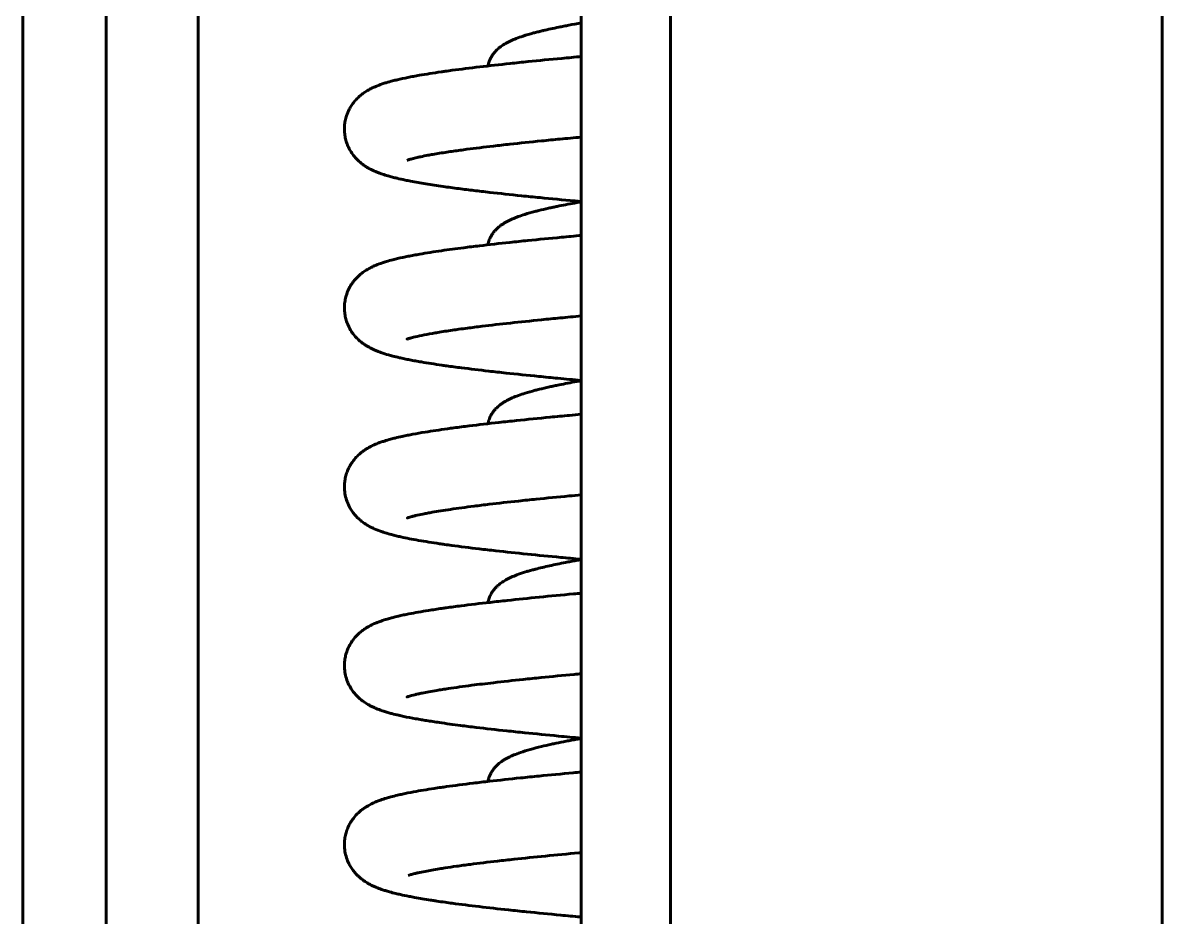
# Model space of a CAD drawing. Header units: millimetres. Extents: x 0 to 840, y 0 to 594.
# Drawn here: x 233.069 to 236.469, y 458.604 to 461.27 of the extents above; entities that cross this region are included whole.
import ezdxf

# ---------------------------------------------------------------- set-up
doc = ezdxf.new("R2010")
doc.units = ezdxf.units.MM
doc.linetypes.add('K5LT_BASIC', pattern=[0])
doc.layers.add('Системный слой', color=7, linetype='Continuous')

msp = doc.modelspace()

# ---------------------------------------------------------------- linework, layer by layer
at = {"layer": 'Системный слой', "color": 5, "linetype": 'K5LT_BASIC', "lineweight": 60, "true_color": 0x0000ff}
for p, q in [((236.46886, 512.31632), (236.46886, 411.74583)), ((235.00219, 512.30589), (235.00219, 411.73474)), ((233.06929, 479.15139), (233.06929, 448.15513)), ((233.31772, 479.15139), (233.31772, 446.48472)), ((233.59245, 446.48472), (233.59245, 479.15139)), ((234.73553, 479.01806), (234.73553, 446.61806))]:
    msp.add_line(p, q, dxfattribs=at)
for points, knots in [([(234.73553, 461.26993), (234.72287, 461.2677), (234.71062, 461.26547), (234.69356, 461.26224), (234.68842, 461.26126), (234.6783, 461.25927), (234.67332, 461.25828), (234.65208, 461.25395), (234.63672, 461.25061), (234.62094, 461.24688), (234.61955, 461.24655), (234.61386, 461.24519), (234.60964, 461.24415), (234.60139, 461.24206), (234.59735, 461.24101), (234.58224, 461.23696), (234.57177, 461.2339), (234.55481, 461.2284), (234.54794, 461.22599), (234.53575, 461.22129), (234.53031, 461.21902), (234.5224, 461.21538), (234.51985, 461.21415), (234.51475, 461.21155), (234.51237, 461.21027), (234.50499, 461.20607), (234.50003, 461.20292), (234.49308, 461.19776), (234.49102, 461.19613), (234.48538, 461.19134), (234.48204, 461.18817), (234.47672, 461.18222), (234.47507, 461.18022), (234.47171, 461.17577), (234.47013, 461.17349), (234.46715, 461.1687), (234.4657, 461.1661), (234.46316, 461.16099), (234.46189, 461.15805), (234.45937, 461.15131), (234.45801, 461.1466), (234.45709, 461.14196), (234.45707, 461.14185), (234.45705, 461.14173)], [18.2724211, 18.2724211, 18.2724211, 18.2724211, 18.9759641, 18.9759641, 19.2863733, 19.2863733, 19.5978108, 19.5978108, 20.6361966, 20.6361966, 20.7370337, 20.7370337, 21.0524753, 21.0524753, 21.3680172, 21.3680172, 22.2598276, 22.2598276, 22.9155012, 22.9155012, 23.4758373, 23.4758373, 23.7564918, 23.7564918, 24.0221709, 24.0221709, 24.5664052, 24.5664052, 24.7990023, 24.7990023, 25.1935999, 25.1935999, 25.3943272, 25.3943272, 25.588428, 25.588428, 25.7781975, 25.7781975, 25.9655463, 25.9655463, 26.2456504, 26.2456504, 26.2528438, 26.2528438, 26.2528438, 26.2528438]), ([(234.73553, 461.16975), (234.72571, 461.16886), (234.71597, 461.16796), (234.6965, 461.16615), (234.68677, 461.16524), (234.64274, 461.16109), (234.60938, 461.15784), (234.56808, 461.15367), (234.55902, 461.15274), (234.54107, 461.15088), (234.53218, 461.14995), (234.49182, 461.14567), (234.46164, 461.14231), (234.40394, 461.13552), (234.37646, 461.13208), (234.34348, 461.12764), (234.33634, 461.12665), (234.32543, 461.12512), (234.32157, 461.12457), (234.29424, 461.12062), (234.27253, 461.11721), (234.24643, 461.11267), (234.2406, 461.11162), (234.22925, 461.10951), (234.22369, 461.10844), (234.20729, 461.10517), (234.19682, 461.10292), (234.18213, 461.09946), (234.17738, 461.09829), (234.16634, 461.09543), (234.16, 461.09367), (234.14963, 461.09055), (234.14575, 461.08932), (234.13545, 461.08583), (234.1291, 461.08348), (234.11942, 461.07944), (234.11583, 461.07785), (234.1088, 461.07447), (234.10567, 461.07288), (234.0961, 461.06757), (234.09023, 461.06393), (234.08073, 461.05691), (234.07737, 461.05423), (234.07108, 461.04871), (234.06779, 461.04557), (234.06177, 461.03921), (234.05877, 461.03574), (234.05524, 461.03117), (234.05458, 461.03029), (234.05261, 461.02762), (234.05133, 461.02578), (234.04758, 461.02009), (234.04521, 461.01606), (234.04006, 461.00606), (234.03744, 460.99988), (234.03371, 460.98862), (234.03235, 460.98352), (234.03031, 460.97332), (234.02958, 460.96807), (234.02882, 460.9576), (234.02876, 460.95232), (234.0293, 460.94184), (234.02989, 460.93665), (234.0317, 460.92643), (234.0329, 460.92146), (234.03587, 460.91173), (234.03761, 460.90708), (234.04157, 460.89804), (234.04375, 460.89377), (234.04934, 460.88411), (234.05285, 460.87901), (234.05973, 460.87023), (234.06313, 460.86641), (234.06953, 460.85989), (234.0726, 460.85705), (234.07863, 460.8519), (234.08189, 460.84935), (234.08803, 460.84489), (234.09133, 460.84269), (234.09759, 460.83879), (234.10083, 460.83692), (234.11005, 460.83195), (234.11549, 460.8294), (234.12494, 460.82538), (234.12793, 460.82419), (234.13489, 460.82156), (234.13847, 460.82029), (234.14758, 460.81722), (234.15348, 460.8154), (234.16346, 460.81253), (234.16774, 460.81136), (234.17666, 460.80905), (234.18115, 460.80793), (234.19358, 460.80498), (234.20175, 460.80318), (234.21547, 460.80034), (234.22085, 460.79926), (234.24063, 460.79546), (234.25576, 460.79279), (234.2881, 460.78752), (234.30527, 460.78491), (234.33843, 460.78018), (234.35412, 460.77805), (234.37797, 460.77495), (234.38563, 460.77398), (234.40778, 460.77121), (234.42261, 460.76942), (234.44606, 460.76668), (234.45435, 460.76572), (234.49274, 460.76137), (234.52426, 460.75799), (234.56619, 460.75367), (234.57533, 460.75275), (234.59378, 460.75089), (234.60308, 460.74997), (234.64589, 460.74575), (234.68049, 460.74247), (234.72252, 460.73859), (234.72901, 460.73799), (234.73553, 460.7374)], [4.1668809, 4.1668809, 4.1668809, 4.1668809, 4.4685122, 4.4685122, 4.7742385, 4.7742385, 5.8641996, 5.8641996, 6.1750895, 6.1750895, 6.4870773, 6.4870773, 7.6093751, 7.6093751, 8.7522861, 8.7522861, 9.0762528, 9.0762528, 9.2571524, 9.2571524, 10.3697105, 10.3697105, 10.7012069, 10.7012069, 11.0329887, 11.0329887, 11.7112362, 11.7112362, 12.0390048, 12.0390048, 12.5089363, 12.5089363, 12.8145839, 12.8145839, 13.296483, 13.296483, 13.5663675, 13.5663675, 13.8145014, 13.8145014, 14.2199933, 14.2199933, 14.4224333, 14.4224333, 14.6160947, 14.6160947, 14.8029386, 14.8029386, 14.8460907, 14.8460907, 14.932395, 14.932395, 15.1050035, 15.1050035, 15.3405005, 15.3405005, 15.5143577, 15.5143577, 15.685019, 15.685019, 15.8536767, 15.8536767, 16.0214403, 16.0214403, 16.1893677, 16.1893677, 16.3584896, 16.3584896, 16.5298338, 16.5298338, 16.7650125, 16.7650125, 16.9765704, 16.9765704, 17.1636235, 17.1636235, 17.3605847, 17.3605847, 17.5682798, 17.5682798, 17.787512, 17.787512, 18.2179543, 18.2179543, 18.4727563, 18.4727563, 18.7506908, 18.7506908, 19.1853551, 19.1853551, 19.4997899, 19.4997899, 19.8189069, 19.8189069, 20.3544482, 20.3544482, 20.68605, 20.68605, 21.5367781, 21.5367781, 22.3875063, 22.3875063, 23.0901486, 23.0901486, 23.4130933, 23.4130933, 24.0090251, 24.0090251, 24.32784, 24.32784, 25.462092, 25.462092, 25.7737543, 25.7737543, 26.0841589, 26.0841589, 27.1881225, 27.1881225, 27.3885184, 27.3885184, 27.3885184, 27.3885184]), ([(234.21565, 460.86031), (234.21603, 460.86047), (234.21582, 460.86039), (234.21817, 460.86127), (234.22118, 460.86228), (234.22675, 460.8639), (234.22912, 460.86456), (234.23554, 460.86626), (234.24056, 460.86749), (234.24968, 460.86957), (234.25333, 460.87036), (234.26361, 460.87252), (234.27045, 460.87387), (234.28253, 460.87613), (234.28742, 460.87701), (234.30544, 460.88016), (234.31958, 460.88245), (234.34114, 460.88571), (234.34758, 460.88666), (234.36059, 460.88853), (234.36713, 460.88945), (234.38055, 460.89129), (234.38742, 460.89222), (234.41895, 460.89637), (234.44539, 460.89961), (234.48145, 460.90379), (234.48952, 460.90471), (234.50588, 460.90654), (234.51416, 460.90746), (234.55253, 460.91164), (234.58404, 460.91492), (234.62593, 460.9191), (234.6351, 460.92001), (234.65361, 460.92182), (234.66295, 460.92272), (234.69302, 460.92561), (234.71409, 460.92759), (234.73553, 460.92957)], [0, 0, 0, 0, 0.3095839, 0.3095839, 1.0292274, 1.0292274, 1.3637858, 1.3637858, 1.9592679, 1.9592679, 2.3306289, 2.3306289, 2.9261111, 2.9261111, 3.3034746, 3.3034746, 4.2582491, 4.2582491, 4.647893, 4.647893, 5.0231147, 5.0231147, 5.3976469, 5.3976469, 6.7051952, 6.7051952, 7.0742298, 7.0742298, 7.4416113, 7.4416113, 8.7501023, 8.7501023, 9.1118941, 9.1118941, 9.4727252, 9.4727252, 10.2627737, 10.2627737, 10.2627737, 10.2627737]), ([(234.73553, 460.73659), (234.73433, 460.73638), (234.73314, 460.73617), (234.72644, 460.73499), (234.721, 460.73401), (234.69719, 460.72966), (234.67967, 460.72628), (234.65936, 460.72208), (234.6556, 460.72129), (234.64716, 460.71949), (234.64252, 460.71848), (234.62787, 460.71521), (234.61822, 460.71294), (234.60481, 460.7096), (234.60072, 460.70855), (234.5864, 460.70477), (234.57667, 460.702), (234.56055, 460.69697), (234.55392, 460.69476), (234.54447, 460.69131), (234.54145, 460.69017), (234.53282, 460.68675), (234.52743, 460.68443), (234.51964, 460.68071), (234.51707, 460.67942), (234.50935, 460.67532), (234.50436, 460.67238), (234.49711, 460.66742), (234.49494, 460.66584), (234.48901, 460.66122), (234.48514, 460.65783), (234.4796, 460.65214), (234.47781, 460.65016), (234.47473, 460.64643), (234.47357, 460.64494), (234.47071, 460.64101), (234.46926, 460.63882), (234.4663, 460.63387), (234.465, 460.63145), (234.46191, 460.62492), (234.46031, 460.62079), (234.45827, 460.61397), (234.45756, 460.61108), (234.45704, 460.60837)], [18.9866963, 18.9866963, 18.9866963, 18.9866963, 19.053135, 19.053135, 19.3618002, 19.3618002, 20.4254565, 20.4254565, 20.6709232, 20.6709232, 20.9850688, 20.9850688, 21.6814403, 21.6814403, 21.997325, 21.997325, 22.8134617, 22.8134617, 23.4301858, 23.4301858, 23.7326693, 23.7326693, 24.2956329, 24.2956329, 24.5741367, 24.5741367, 25.1371003, 25.1371003, 25.3743849, 25.3743849, 25.7988479, 25.7988479, 26.0097208, 26.0097208, 26.1561193, 26.1561193, 26.3501303, 26.3501303, 26.5379013, 26.5379013, 26.8095241, 26.8095241, 26.9776157, 26.9776157, 26.9776157, 26.9776157]), ([(234.73553, 460.63642), (234.71544, 460.63458), (234.69564, 460.63275), (234.6418, 460.62767), (234.60846, 460.62442), (234.56718, 460.62024), (234.55812, 460.61931), (234.54018, 460.61746), (234.53129, 460.61653), (234.49096, 460.61224), (234.46081, 460.60889), (234.42412, 460.60456), (234.41612, 460.6036), (234.40033, 460.60168), (234.39256, 460.60071), (234.36167, 460.5968), (234.33969, 460.59384), (234.29542, 460.58747), (234.27364, 460.58405), (234.24745, 460.57951), (234.24161, 460.57847), (234.23023, 460.57636), (234.22464, 460.57529), (234.2081, 460.57201), (234.19752, 460.56974), (234.18271, 460.56626), (234.17795, 460.56509), (234.16687, 460.56224), (234.16049, 460.56048), (234.15008, 460.55736), (234.14619, 460.55612), (234.13592, 460.55267), (234.1296, 460.55034), (234.11995, 460.54634), (234.11637, 460.54476), (234.10932, 460.5414), (234.10619, 460.53982), (234.09659, 460.53453), (234.09069, 460.5309), (234.08116, 460.52391), (234.07779, 460.52124), (234.07149, 460.51576), (234.0682, 460.51264), (234.06216, 460.50632), (234.05916, 460.50287), (234.05549, 460.49817), (234.05472, 460.49716), (234.05243, 460.49403), (234.05093, 460.49187), (234.0466, 460.48517), (234.04389, 460.48038), (234.03864, 460.46946), (234.03618, 460.46319), (234.03275, 460.45178), (234.03154, 460.44664), (234.02978, 460.43636), (234.02922, 460.4311), (234.02875, 460.4206), (234.02885, 460.41533), (234.02969, 460.40489), (234.03043, 460.39975), (234.03251, 460.38963), (234.03385, 460.38472), (234.03753, 460.37372), (234.04002, 460.36789), (234.04579, 460.35659), (234.04904, 460.35129), (234.05618, 460.34118), (234.06008, 460.33645), (234.06701, 460.32903), (234.07, 460.32612), (234.07607, 460.32068), (234.07913, 460.31817), (234.08496, 460.31373), (234.08773, 460.31178), (234.09182, 460.30907), (234.09316, 460.30821), (234.09714, 460.30573), (234.09978, 460.3042), (234.10738, 460.3), (234.11241, 460.29754), (234.12059, 460.29387), (234.12401, 460.29243), (234.13095, 460.28969), (234.1343, 460.28844), (234.14563, 460.28446), (234.15289, 460.28221), (234.16476, 460.27884), (234.16922, 460.27764), (234.17979, 460.27492), (234.18624, 460.27336), (234.19785, 460.27072), (234.20287, 460.26963), (234.21322, 460.26746), (234.2186, 460.26637), (234.22957, 460.26424), (234.23522, 460.26318), (234.24684, 460.26108), (234.25277, 460.26004), (234.2777, 460.25579), (234.298, 460.25264), (234.32444, 460.24884), (234.32918, 460.24817), (234.34107, 460.24651), (234.3483, 460.24552), (234.36302, 460.24356), (234.3705, 460.24258), (234.40378, 460.23832), (234.431, 460.23505), (234.46803, 460.23084), (234.4765, 460.22989), (234.49363, 460.228), (234.50229, 460.22705), (234.54235, 460.22275), (234.57507, 460.2194), (234.61837, 460.21513), (234.62781, 460.2142), (234.64682, 460.21237), (234.6564, 460.21145), (234.68877, 460.20837), (234.71195, 460.20622), (234.73553, 460.20406)], [4.8614913, 4.8614913, 4.8614913, 4.8614913, 5.5818422, 5.5818422, 6.8537816, 6.8537816, 7.2165198, 7.2165198, 7.5805572, 7.5805572, 8.8901314, 8.8901314, 9.2629528, 9.2629528, 9.6374066, 9.6374066, 10.777329, 10.777329, 12.0760222, 12.0760222, 12.4627177, 12.4627177, 12.8497672, 12.8497672, 13.6476354, 13.6476354, 14.030295, 14.030295, 14.5806236, 14.5806236, 14.9375852, 14.9375852, 15.4968858, 15.4968858, 15.8128221, 15.8128221, 16.1031491, 16.1031491, 16.5794431, 16.5794431, 16.816443, 16.816443, 17.0430466, 17.0430466, 17.2614572, 17.2614572, 17.3202665, 17.3202665, 17.437885, 17.437885, 17.6731221, 17.6731221, 17.9452692, 17.9452692, 18.146873, 18.146873, 18.3452432, 18.3452432, 18.5417021, 18.5417021, 18.7374953, 18.7374953, 18.9338212, 18.9338212, 19.1900877, 19.1900877, 19.4587033, 19.4587033, 19.7473174, 19.7473174, 19.9632411, 19.9632411, 20.18761, 20.18761, 20.3983651, 20.3983651, 20.504022, 20.504022, 20.7153359, 20.7153359, 21.1379637, 21.1379637, 21.4394631, 21.4394631, 21.7571441, 21.7571441, 22.4282853, 22.4282853, 22.7978185, 22.7978185, 23.3173736, 23.3173736, 23.7004594, 23.7004594, 24.0872909, 24.0872909, 24.4746387, 24.4746387, 24.8619441, 24.8619441, 26.0594127, 26.0594127, 26.3165195, 26.3165195, 26.6958577, 26.6958577, 27.0734281, 27.0734281, 28.3445503, 28.3445503, 28.7146429, 28.7146429, 29.0827698, 29.0827698, 30.3950598, 30.3950598, 30.7560073, 30.7560073, 31.115669, 31.115669, 31.9611181, 31.9611181, 31.9611181, 31.9611181]), ([(234.73553, 460.39624), (234.71407, 460.39425), (234.69299, 460.39227), (234.66293, 460.38939), (234.65362, 460.38848), (234.63517, 460.38668), (234.62602, 460.38578), (234.58463, 460.38164), (234.55356, 460.37842), (234.49422, 460.37195), (234.46596, 460.36872), (234.43188, 460.36457), (234.42444, 460.36365), (234.40985, 460.36181), (234.40269, 460.36089), (234.38712, 460.35885), (234.37878, 460.35772), (234.36404, 460.35569), (234.35755, 460.35477), (234.33561, 460.35159), (234.32103, 460.34934), (234.30219, 460.34623), (234.2969, 460.34534), (234.27994, 460.34236), (234.26914, 460.34031), (234.25025, 460.33641), (234.24191, 460.33451), (234.23069, 460.33167), (234.22672, 460.33057), (234.22229, 460.32925), (234.22044, 460.32867), (234.21831, 460.32796), (234.21718, 460.32756), (234.21559, 460.32697), (234.21619, 460.32722), (234.21622, 460.32724)], [44.6451826, 44.6451826, 44.6451826, 44.6451826, 45.4796506, 45.4796506, 45.8593105, 45.8593105, 46.2400897, 46.2400897, 47.6009443, 47.6009443, 48.9714035, 48.9714035, 49.363523, 49.363523, 49.7564777, 49.7564777, 50.2374696, 50.2374696, 50.6332622, 50.6332622, 51.6101445, 51.6101445, 52.0088925, 52.0088925, 52.9375508, 52.9375508, 53.866209, 53.866209, 54.4569533, 54.4569533, 54.8067414, 54.8067414, 55.1382567, 55.1382567, 55.699993, 55.699993, 55.699993, 55.699993]), ([(234.73553, 460.20326), (234.73123, 460.2025), (234.72699, 460.20175), (234.70404, 460.19762), (234.68622, 460.19423), (234.6645, 460.18982), (234.65966, 460.18882), (234.65014, 460.1868), (234.64546, 460.18579), (234.63026, 460.18243), (234.62013, 460.18007), (234.60627, 460.17663), (234.60216, 460.17559), (234.58764, 460.17178), (234.57774, 460.16898), (234.56139, 460.16392), (234.55469, 460.16169), (234.54185, 460.15704), (234.53568, 460.15462), (234.52703, 460.15085), (234.52428, 460.1496), (234.51641, 460.14581), (234.51139, 460.14316), (234.50398, 460.13868), (234.50175, 460.13726), (234.49735, 460.13426), (234.49518, 460.13268), (234.48922, 460.12806), (234.48535, 460.12469), (234.47977, 460.11899), (234.478, 460.11704), (234.47458, 460.11293), (234.47314, 460.11107), (234.47001, 460.10664), (234.46858, 460.10441), (234.46497, 460.09818), (234.46307, 460.09429), (234.45987, 460.08615), (234.45849, 460.08169), (234.45738, 460.07672), (234.45721, 460.07591), (234.45705, 460.07509)], [19.0173249, 19.0173249, 19.0173249, 19.0173249, 19.2562342, 19.2562342, 20.3227684, 20.3227684, 20.6355248, 20.6355248, 20.9494884, 20.9494884, 21.6752028, 21.6752028, 21.9911251, 21.9911251, 22.8173207, 22.8173207, 23.4389756, 23.4389756, 24.0606305, 24.0606305, 24.3484874, 24.3484874, 24.9103531, 24.9103531, 25.1588911, 25.1588911, 25.3970667, 25.3970667, 25.8240667, 25.8240667, 26.0350547, 26.0350547, 26.2176216, 26.2176216, 26.4101423, 26.4101423, 26.6914451, 26.6914451, 26.959428, 26.959428, 27.0083802, 27.0083802, 27.0083802, 27.0083802]), ([(234.73553, 459.67073), (234.73476, 459.6708), (234.73398, 459.67087), (234.72331, 459.67185), (234.71348, 459.67275), (234.69393, 459.67457), (234.68422, 459.67548), (234.64023, 459.67963), (234.60692, 459.68288), (234.54215, 459.68944), (234.51074, 459.69276), (234.47227, 459.69703), (234.46388, 459.69797), (234.44729, 459.69987), (234.4391, 459.70082), (234.40205, 459.7052), (234.37469, 459.70863), (234.34185, 459.71307), (234.33472, 459.71405), (234.32276, 459.71574), (234.31785, 459.71645), (234.29043, 459.72045), (234.26954, 459.72377), (234.23115, 459.7305), (234.21383, 459.73387), (234.19266, 459.73855), (234.1878, 459.73967), (234.17835, 459.74195), (234.17365, 459.74314), (234.16299, 459.74598), (234.15692, 459.7477), (234.14685, 459.75082), (234.14311, 459.75204), (234.13178, 459.75597), (234.12469, 459.7587), (234.11399, 459.76349), (234.11042, 459.7652), (234.10356, 459.76874), (234.10014, 459.77063), (234.09138, 459.7759), (234.08591, 459.77956), (234.07708, 459.7865), (234.07388, 459.78923), (234.06759, 459.79512), (234.06452, 459.79825), (234.05858, 459.80499), (234.05572, 459.80855), (234.05028, 459.81616), (234.04771, 459.82016), (234.04212, 459.8301), (234.03928, 459.83612), (234.03457, 459.84876), (234.03272, 459.85518), (234.03005, 459.86836), (234.02924, 459.87501), (234.02875, 459.88694), (234.02886, 459.89219), (234.02972, 459.90256), (234.03048, 459.90773), (234.03257, 459.91775), (234.03394, 459.92275), (234.03713, 459.93219), (234.03901, 459.93681), (234.04318, 459.94566), (234.0455, 459.9499), (234.05046, 459.95794), (234.05311, 459.96175), (234.05648, 459.96611), (234.05712, 459.96692), (234.06062, 459.97125), (234.06366, 459.97462), (234.07105, 459.98213), (234.07581, 459.98632), (234.08338, 459.99227), (234.08653, 459.99454), (234.09281, 459.99876), (234.09577, 460.0006), (234.10216, 460.00431), (234.10498, 460.00583), (234.11437, 460.0106), (234.12022, 460.01317), (234.12949, 460.0169), (234.1332, 460.0183), (234.14046, 460.02088), (234.14414, 460.02212), (234.1543, 460.02534), (234.16041, 460.02712), (234.17115, 460.03002), (234.17572, 460.0312), (234.18694, 460.03396), (234.19391, 460.03556), (234.20624, 460.03824), (234.21143, 460.03932), (234.22213, 460.04147), (234.22767, 460.04254), (234.24485, 460.04576), (234.25704, 460.04788), (234.29035, 460.05336), (234.3125, 460.05667), (234.34262, 460.06085), (234.34911, 460.06173), (234.36304, 460.06359), (234.37053, 460.06457), (234.38574, 460.06652), (234.39346, 460.06749), (234.42918, 460.07189), (234.45871, 460.07531), (234.49841, 460.07967), (234.50717, 460.08062), (234.52481, 460.08251), (234.53369, 460.08344), (234.57471, 460.08772), (234.60811, 460.09105), (234.65217, 460.0953), (234.66178, 460.09621), (234.68112, 460.09804), (234.69085, 460.09896), (234.71218, 460.10094), (234.72381, 460.10202), (234.73553, 460.10309)], [20.5004212, 20.5004212, 20.5004212, 20.5004212, 20.5288539, 20.5288539, 20.8944671, 20.8944671, 21.2613492, 21.2613492, 22.5694323, 22.5694323, 23.9023707, 23.9023707, 24.2813602, 24.2813602, 24.6620587, 24.6620587, 26.0310238, 26.0310238, 26.4197843, 26.4197843, 26.6974885, 26.6974885, 27.9923383, 27.9923383, 29.2622355, 29.2622355, 29.6574406, 29.6574406, 30.0496169, 30.0496169, 30.5944099, 30.5944099, 30.956995, 30.956995, 31.6233783, 31.6233783, 31.9346711, 31.9346711, 32.2239072, 32.2239072, 32.6561512, 32.6561512, 32.8961218, 32.8961218, 33.1242799, 33.1242799, 33.3442043, 33.3442043, 33.5583836, 33.5583836, 33.8388043, 33.8388043, 34.1044059, 34.1044059, 34.3623828, 34.3623828, 34.5636874, 34.5636874, 34.7661783, 34.7661783, 34.9711601, 34.9711601, 35.1800107, 35.1800107, 35.3915966, 35.3915966, 35.6045709, 35.6045709, 35.6542449, 35.6542449, 35.8764914, 35.8764914, 36.2136294, 36.2136294, 36.4521995, 36.4521995, 36.7025209, 36.7025209, 36.9680492, 36.9680492, 37.5074268, 37.5074268, 37.8375662, 37.8375662, 38.1840404, 38.1840404, 38.7474291, 38.7474291, 39.1316881, 39.1316881, 39.6950767, 39.6950767, 40.0911206, 40.0911206, 40.4893947, 40.4893947, 41.301946, 41.301946, 42.6035807, 42.6035807, 42.9524479, 42.9524479, 43.3406875, 43.3406875, 43.7274479, 43.7274479, 45.0969257, 45.0969257, 45.4778107, 45.4778107, 45.8541567, 45.8541567, 47.1961093, 47.1961093, 47.5656724, 47.5656724, 47.9340082, 47.9340082, 48.3662123, 48.3662123, 48.3662123, 48.3662123]), ([(234.73553, 459.8629), (234.72331, 459.86177), (234.71122, 459.86065), (234.66548, 459.85633), (234.63275, 459.85314), (234.59232, 459.84906), (234.58345, 459.84815), (234.5659, 459.84633), (234.55722, 459.84542), (234.51794, 459.84125), (234.4887, 459.838), (234.45335, 459.83384), (234.44568, 459.83292), (234.43059, 459.83108), (234.42316, 459.83016), (234.39058, 459.82604), (234.36704, 459.82285), (234.32553, 459.81675), (234.30718, 459.81381), (234.28594, 459.81008), (234.28108, 459.80919), (234.27176, 459.80744), (234.26736, 459.80658), (234.25494, 459.80407), (234.24806, 459.80258), (234.23818, 459.80023), (234.2338, 459.79913), (234.22638, 459.79716), (234.22033, 459.79534), (234.21518, 459.79352), (234.21771, 459.79465), (234.21717, 459.79438)], [35.1401365, 35.1401365, 35.1401365, 35.1401365, 35.5140966, 35.5140966, 36.570005, 36.570005, 36.8712005, 36.8712005, 37.1732964, 37.1732964, 38.2566312, 38.2566312, 38.5637945, 38.5637945, 38.8724733, 38.8724733, 39.9474061, 39.9474061, 40.9542336, 40.9542336, 41.2681732, 41.2681732, 41.5816678, 41.5816678, 42.1900096, 42.1900096, 42.4269026, 42.4269026, 42.8114668, 42.8114668, 43.1720171, 43.1720171, 43.1720171, 43.1720171]), ([(234.73553, 459.66993), (234.73032, 459.66901), (234.72519, 459.6681), (234.71471, 459.6662), (234.70938, 459.66522), (234.69885, 459.66325), (234.69366, 459.66226), (234.67176, 459.65802), (234.65589, 459.65476), (234.6262, 459.6482), (234.61242, 459.64492), (234.59822, 459.64122), (234.59694, 459.64089), (234.59168, 459.63949), (234.58778, 459.63843), (234.5802, 459.63629), (234.57648, 459.63521), (234.56418, 459.6315), (234.55595, 459.62881), (234.54213, 459.62381), (234.53634, 459.62155), (234.52788, 459.6179), (234.5252, 459.61669), (234.51717, 459.61288), (234.51189, 459.61011), (234.50436, 459.60559), (234.5022, 459.60422), (234.49573, 459.59984), (234.49172, 459.59682), (234.48566, 459.5915), (234.48368, 459.58965), (234.47994, 459.58583), (234.47803, 459.58374), (234.47456, 459.57958), (234.4728, 459.57729), (234.47018, 459.57351), (234.46918, 459.57198), (234.46686, 459.56818), (234.46563, 459.56596), (234.46252, 459.55969), (234.46094, 459.55586), (234.45865, 459.54872), (234.45791, 459.54591), (234.4572, 459.54254), (234.45712, 459.54213), (234.45704, 459.54172)], [18.7531004, 18.7531004, 18.7531004, 18.7531004, 19.0426039, 19.0426039, 19.3519837, 19.3519837, 19.6624182, 19.6624182, 20.6833386, 20.6833386, 21.6908751, 21.6908751, 21.7920482, 21.7920482, 22.107652, 22.107652, 22.422554, 22.422554, 23.1771574, 23.1771574, 23.76632, 23.76632, 24.0510557, 24.0510557, 24.6297246, 24.6297246, 24.8812289, 24.8812289, 25.3358291, 25.3358291, 25.5527337, 25.5527337, 25.7623323, 25.7623323, 25.9659718, 25.9659718, 26.0933256, 26.0933256, 26.2696887, 26.2696887, 26.5430743, 26.5430743, 26.7231823, 26.7231823, 26.747829, 26.747829, 26.747829, 26.747829]), ([(234.73553, 459.56975), (234.72773, 459.56904), (234.71997, 459.56833), (234.67744, 459.56439), (234.64357, 459.56117), (234.57756, 459.55467), (234.54546, 459.55138), (234.50597, 459.54716), (234.49733, 459.54622), (234.48016, 459.54433), (234.47165, 459.54338), (234.43278, 459.53898), (234.40391, 459.53552), (234.36924, 459.53107), (234.36179, 459.53009), (234.34717, 459.52814), (234.33998, 459.52716), (234.3285, 459.52555), (234.32413, 459.52493), (234.31287, 459.52332), (234.3061, 459.52232), (234.29282, 459.52031), (234.28631, 459.5193), (234.25875, 459.51491), (234.23914, 459.51147), (234.21577, 459.50687), (234.21046, 459.50579), (234.2001, 459.50359), (234.19511, 459.50248), (234.18321, 459.49973), (234.17639, 459.49806), (234.16548, 459.49517), (234.16111, 459.49396), (234.15045, 459.49083), (234.14432, 459.48889), (234.13449, 459.48544), (234.13057, 459.48399), (234.12332, 459.4811), (234.11962, 459.47954), (234.10958, 459.47495), (234.10338, 459.47183), (234.09295, 459.46551), (234.0897, 459.4634), (234.08315, 459.45876), (234.07979, 459.45618), (234.07344, 459.45085), (234.07012, 459.44783), (234.06254, 459.44019), (234.05798, 459.43496), (234.05194, 459.42669), (234.05023, 459.42418), (234.04607, 459.41756), (234.04371, 459.41332), (234.03942, 459.40445), (234.0375, 459.39982), (234.03419, 459.39026), (234.0328, 459.38532), (234.03062, 459.37524), (234.02983, 459.37008), (234.0289, 459.35969), (234.02875, 459.35445), (234.02916, 459.34258), (234.02992, 459.33596), (234.03244, 459.32299), (234.0342, 459.31665), (234.03763, 459.30712), (234.03901, 459.30376), (234.04306, 459.29495), (234.0461, 459.28946), (234.0517, 459.28073), (234.05464, 459.27667), (234.06014, 459.2698), (234.06332, 459.26623), (234.06919, 459.26022), (234.07238, 459.25725), (234.07849, 459.25201), (234.08154, 459.24961), (234.08979, 459.2436), (234.09422, 459.24078), (234.1024, 459.23604), (234.10502, 459.23463), (234.11147, 459.23136), (234.11448, 459.22994), (234.12104, 459.22701), (234.12453, 459.22555), (234.13384, 459.22189), (234.14013, 459.21967), (234.15028, 459.2164), (234.15408, 459.21524), (234.16228, 459.21286), (234.16646, 459.21171), (234.17723, 459.20888), (234.18407, 459.20721), (234.19594, 459.20448), (234.20093, 459.20338), (234.21722, 459.19993), (234.22892, 459.19766), (234.24708, 459.19437), (234.25301, 459.19333), (234.2612, 459.19193), (234.2633, 459.19158), (234.26831, 459.19075), (234.27122, 459.19027), (234.28008, 459.18883), (234.28612, 459.18788), (234.29883, 459.18592), (234.30554, 459.18491), (234.33213, 459.18102), (234.35312, 459.17816), (234.38285, 459.17433), (234.39054, 459.17336), (234.40619, 459.17142), (234.41413, 459.17045), (234.45089, 459.16606), (234.48123, 459.16264), (234.52181, 459.15829), (234.53067, 459.15736), (234.54856, 459.15549), (234.55759, 459.15456), (234.59927, 459.1503), (234.63312, 459.14699), (234.69013, 459.14158), (234.71264, 459.13949), (234.73553, 459.1374)], [4.329211, 4.329211, 4.329211, 4.329211, 4.5783282, 4.5783282, 5.7029966, 5.7029966, 6.8469236, 6.8469236, 7.1729351, 7.1729351, 7.5028639, 7.5028639, 8.7010424, 8.7010424, 9.0360051, 9.0360051, 9.3723313, 9.3723313, 9.5840903, 9.5840903, 9.9235696, 9.9235696, 10.2638816, 10.2638816, 11.4012798, 11.4012798, 11.7462608, 11.7462608, 12.0900183, 12.0900183, 12.5812917, 12.5812917, 12.9160715, 12.9160715, 13.407345, 13.407345, 13.7096665, 13.7096665, 13.9971517, 13.9971517, 14.4935765, 14.4935765, 14.7195011, 14.7195011, 14.9329219, 14.9329219, 15.1365911, 15.1365911, 15.4298224, 15.4298224, 15.5506878, 15.5506878, 15.7352255, 15.7352255, 15.9182946, 15.9182946, 16.1009128, 16.1009128, 16.2835509, 16.2835509, 16.4663002, 16.4663002, 16.6986946, 16.6986946, 16.9326884, 16.9326884, 17.0655468, 17.0655468, 17.2935546, 17.2935546, 17.4780005, 17.4780005, 17.6651153, 17.6651153, 17.8565793, 17.8565793, 18.0543303, 18.0543303, 18.388019, 18.388019, 18.6157735, 18.6157735, 18.8636837, 18.8636837, 19.1332006, 19.1332006, 19.6230916, 19.6230916, 19.9319832, 19.9319832, 20.2535622, 20.2535622, 20.7442891, 20.7442891, 21.0861348, 21.0861348, 21.8233971, 21.8233971, 22.1678505, 22.1678505, 22.2856418, 22.2856418, 22.4461305, 22.4461305, 22.7671079, 22.7671079, 23.1079508, 23.1079508, 24.0907485, 24.0907485, 24.4257503, 24.4257503, 24.7598269, 24.7598269, 25.9465776, 25.9465776, 26.2727172, 26.2727172, 26.597358, 26.597358, 27.7542223, 27.7542223, 28.4850152, 28.4850152, 28.4850152, 28.4850152]), ([(234.73553, 459.32957), (234.72849, 459.32892), (234.7215, 459.32827), (234.68053, 459.32444), (234.64753, 459.32126), (234.60669, 459.31718), (234.59773, 459.31627), (234.57998, 459.31446), (234.57119, 459.31355), (234.53145, 459.30939), (234.50181, 459.30614), (234.45099, 459.30026), (234.42926, 459.29762), (234.38361, 459.29178), (234.36026, 459.28857), (234.33298, 459.28449), (234.32703, 459.28357), (234.3155, 459.28175), (234.30993, 459.28085), (234.28807, 459.2772), (234.27348, 459.27452), (234.25669, 459.27108), (234.25283, 459.27025), (234.2456, 459.26865), (234.24227, 459.26788), (234.23312, 459.26566), (234.22365, 459.26306), (234.21699, 459.26086), (234.21666, 459.26076), (234.21544, 459.26022), (234.21701, 459.26096), (234.21683, 459.26087)], [36.9451148, 36.9451148, 36.9451148, 36.9451148, 37.1715796, 37.1715796, 38.2791717, 38.2791717, 38.5952377, 38.5952377, 38.9123437, 38.9123437, 40.0484198, 40.0484198, 40.9754346, 40.9754346, 42.1143211, 42.1143211, 42.4432861, 42.4432861, 42.7724561, 42.7724561, 43.7779142, 43.7779142, 44.106073, 44.106073, 44.4302469, 44.4302469, 45.0204661, 45.0204661, 45.3786477, 45.3786477, 45.4998686, 45.4998686, 45.4998686, 45.4998686]), ([(234.73553, 459.13659), (234.73109, 459.13581), (234.72671, 459.13503), (234.71694, 459.13327), (234.71158, 459.13229), (234.70101, 459.13032), (234.6958, 459.12934), (234.68035, 459.12636), (234.67036, 459.12437), (234.65588, 459.12136), (234.65114, 459.12035), (234.63614, 459.11709), (234.62625, 459.11484), (234.60495, 459.1097), (234.59384, 459.10681), (234.5729, 459.10089), (234.56311, 459.09786), (234.54709, 459.09234), (234.54055, 459.08989), (234.53148, 459.08613), (234.52864, 459.0849), (234.52063, 459.08126), (234.51556, 459.07872), (234.50808, 459.0745), (234.50575, 459.07312), (234.50122, 459.07024), (234.49896, 459.06872), (234.4927, 459.06422), (234.48867, 459.06098), (234.48351, 459.05611), (234.48249, 459.05511), (234.47999, 459.05253), (234.47869, 459.05113), (234.47553, 459.04745), (234.47392, 459.04543), (234.46972, 459.03963), (234.46738, 459.0359), (234.46395, 459.02933), (234.46266, 459.02654), (234.46052, 459.02117), (234.45945, 459.01804), (234.45807, 459.01313), (234.4575, 459.01074), (234.45705, 459.00839)], [18.2014049, 18.2014049, 18.2014049, 18.2014049, 18.4479171, 18.4479171, 18.7569477, 18.7569477, 19.0670601, 19.0670601, 19.6913996, 19.6913996, 20.004663, 20.004663, 20.7000913, 20.7000913, 21.5694479, 21.5694479, 22.4388045, 22.4388045, 23.0823207, 23.0823207, 23.3747512, 23.3747512, 23.9341989, 23.9341989, 24.190248, 24.190248, 24.4361753, 24.4361753, 24.8899354, 24.8899354, 25.0114211, 25.0114211, 25.1692643, 25.1692643, 25.3686085, 25.3686085, 25.6688855, 25.6688855, 25.8553937, 25.8553937, 26.0404833, 26.0404833, 26.1814819, 26.1814819, 26.1814819, 26.1814819]), ([(234.73553, 459.03642), (234.72733, 459.03567), (234.71918, 459.03492), (234.67628, 459.03095), (234.64242, 459.02773), (234.60037, 459.02358), (234.59111, 459.02266), (234.57277, 459.02081), (234.56368, 459.01988), (234.52239, 459.01563), (234.49142, 459.0123), (234.45357, 459.008), (234.44529, 459.00705), (234.42896, 459.00514), (234.42091, 459.00418), (234.3846, 458.99978), (234.3579, 458.99633), (234.32766, 458.9921), (234.32241, 458.99136), (234.31034, 458.98961), (234.30359, 458.98861), (234.27484, 458.98424), (234.2543, 458.98082), (234.22389, 458.97519), (234.2129, 458.973), (234.19732, 458.96964), (234.19237, 458.96853), (234.18065, 458.96578), (234.17393, 458.9641), (234.16317, 458.9612), (234.15886, 458.95999), (234.14831, 458.95683), (234.14225, 458.95487), (234.13251, 458.95138), (234.12862, 458.9499), (234.12142, 458.94697), (234.11776, 458.94539), (234.10763, 458.94065), (234.10128, 458.93736), (234.09071, 458.93073), (234.08746, 458.92854), (234.08095, 458.92375), (234.07759, 458.92108), (234.06958, 458.91408), (234.06448, 458.90903), (234.05691, 458.9001), (234.05406, 458.8964), (234.04932, 458.88947), (234.04737, 458.88636), (234.04316, 458.87893), (234.04098, 458.87454), (234.03707, 458.86536), (234.03533, 458.86052), (234.03247, 458.85068), (234.0313, 458.84552), (234.02964, 458.83521), (234.02912, 458.82994), (234.0287, 458.81801), (234.029, 458.81129), (234.03064, 458.79809), (234.03197, 458.79165), (234.03556, 458.77908), (234.03781, 458.77308), (234.04247, 458.76288), (234.04471, 458.75867), (234.04957, 458.75056), (234.05215, 458.74676), (234.05757, 458.73955), (234.0604, 458.73617), (234.06449, 458.73172), (234.0657, 458.73044), (234.06754, 458.72859), (234.06815, 458.72798), (234.07, 458.72619), (234.07125, 458.72501), (234.0749, 458.72171), (234.07743, 458.71958), (234.08455, 458.71393), (234.08949, 458.71052), (234.09719, 458.70569), (234.10045, 458.70381), (234.10684, 458.70034), (234.10995, 458.69877), (234.11656, 458.69564), (234.11946, 458.69436), (234.12879, 458.69046), (234.13403, 458.68851), (234.14337, 458.68529), (234.14736, 458.68399), (234.15517, 458.68158), (234.15942, 458.68034), (234.16955, 458.67753), (234.17556, 458.67598), (234.1865, 458.67331), (234.19133, 458.67219), (234.20429, 458.6693), (234.21276, 458.66753), (234.22711, 458.66471), (234.23268, 458.66366), (234.2532, 458.6599), (234.26895, 458.65724), (234.28796, 458.65426), (234.2902, 458.65392), (234.2964, 458.65296), (234.30039, 458.65236), (234.31252, 458.65055), (234.32082, 458.64935), (234.33636, 458.64716), (234.34354, 458.64617), (234.37591, 458.64181), (234.40261, 458.63846), (234.4587, 458.63184), (234.48801, 458.62857), (234.52746, 458.62436), (234.53635, 458.62343), (234.55433, 458.62156), (234.5634, 458.62063), (234.60525, 458.61638), (234.63922, 458.61307), (234.68392, 458.60884), (234.69367, 458.60793), (234.71328, 458.6061), (234.72315, 458.60519), (234.7339, 458.60421), (234.73471, 458.60414), (234.73553, 458.60406)], [4.1669164, 4.1669164, 4.1669164, 4.1669164, 4.4188979, 4.4188979, 5.5017049, 5.5017049, 5.8110777, 5.8110777, 6.1217324, 6.1217324, 7.2377849, 7.2377849, 7.5561364, 7.5561364, 7.875443, 7.875443, 9.0201706, 9.0201706, 9.2652706, 9.2652706, 9.5922138, 9.5922138, 10.6907426, 10.6907426, 11.3669235, 11.3669235, 11.6973495, 11.6973495, 12.1665632, 12.1665632, 12.4874352, 12.4874352, 12.9566489, 12.9566489, 13.2448707, 13.2448707, 13.518318, 13.518318, 14.0012522, 14.0012522, 14.2154285, 14.2154285, 14.4180143, 14.4180143, 14.7198829, 14.7198829, 14.9036388, 14.9036388, 15.0413112, 15.0413112, 15.2180544, 15.2180544, 15.3940974, 15.3940974, 15.5669237, 15.5669237, 15.7368887, 15.7368887, 15.9511425, 15.9511425, 16.1648847, 16.1648847, 16.3824608, 16.3824608, 16.5541317, 16.5541317, 16.7292216, 16.7292216, 16.9088764, 16.9088764, 16.9845159, 16.9845159, 17.0228683, 17.0228683, 17.0995731, 17.0995731, 17.2529827, 17.2529827, 17.5598019, 17.5598019, 17.7786927, 17.7786927, 18.0098525, 18.0098525, 18.2537383, 18.2537383, 18.6883105, 18.6883105, 18.9830597, 18.9830597, 19.2928596, 19.2928596, 19.7274319, 19.7274319, 20.0533411, 20.0533411, 20.5901614, 20.5901614, 20.9220868, 20.9220868, 21.7749775, 21.7749775, 21.8882062, 21.8882062, 22.0851994, 22.0851994, 22.479186, 22.479186, 22.8045655, 22.8045655, 23.917918, 23.917918, 25.0123365, 25.0123365, 25.3260431, 25.3260431, 25.638318, 25.638318, 26.7510138, 26.7510138, 27.0578743, 27.0578743, 27.3636951, 27.3636951, 27.388694, 27.388694, 27.388694, 27.388694]), ([(234.73553, 458.79624), (234.73316, 458.79602), (234.73079, 458.7958), (234.69424, 458.79241), (234.66102, 458.78924), (234.59639, 458.78284), (234.56502, 458.77962), (234.52664, 458.77549), (234.51828, 458.77458), (234.50176, 458.77275), (234.49361, 458.77184), (234.45687, 458.76765), (234.42979, 458.76438), (234.39749, 458.76021), (234.39049, 458.75929), (234.37681, 458.75745), (234.37013, 458.75653), (234.35158, 458.75393), (234.34011, 458.75224), (234.32335, 458.74967), (234.3176, 458.74876), (234.29636, 458.74531), (234.28221, 458.7428), (234.26214, 458.73889), (234.25519, 458.73745), (234.24528, 458.73524), (234.24189, 458.73445), (234.2335, 458.73241), (234.22929, 458.73128), (234.22336, 458.7296), (234.2215, 458.72903), (234.21896, 458.72818)], [39.3288644, 39.3288644, 39.3288644, 39.3288644, 39.410051, 39.410051, 40.5860168, 40.5860168, 41.7833417, 41.7833417, 42.123064, 42.123064, 42.4640293, 42.4640293, 43.6857011, 43.6857011, 44.0327319, 44.0327319, 44.3804168, 44.3804168, 45.0213982, 45.0213982, 45.3719899, 45.3719899, 46.3580278, 46.3580278, 46.9609613, 46.9609613, 47.3068149, 47.3068149, 47.9097484, 47.9097484, 48.6324248, 48.6324248, 48.6324248, 48.6324248])]:
    msp.add_open_spline(points, degree=3, knots=knots, dxfattribs=at)

doc.saveas('drawing.dxf')
